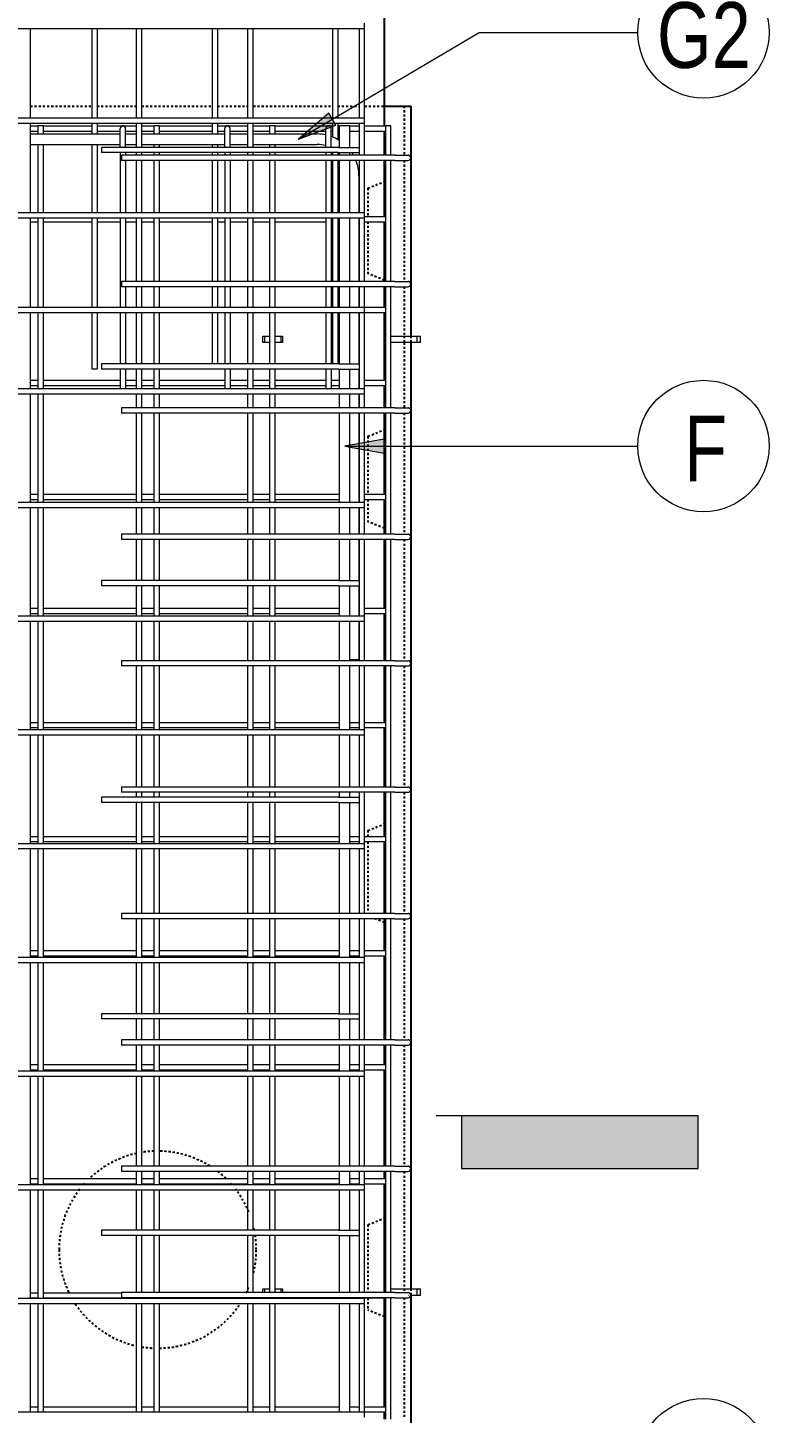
# Model space of a CAD drawing. Header units: millimetres. Extents: x -1228 to 17985, y -2296 to 18684.
# Drawn here: x 2006 to 3134, y 1411 to 3519 of the extents above; entities that cross this region are included whole.
import ezdxf

# ---------------------------------------------------------------- set-up
doc = ezdxf.new("R2010")
doc.units = ezdxf.units.MM
doc.linetypes.add('Dash', pattern=[6.36, 3.18, -3.18])
for name, color, linetype, lineweight in [('A-GENM', 13, 'Continuous', 18), ('A-WALL', 113, 'Continuous', 25), ('A-WALL-HDLN', 110, 'Dash', 25), ('G-ANNO-SYMB', 111, 'Continuous', 9), ('S-RBAR', 171, 'Continuous', 18), ('S-RBAR-IDEN', 171, 'Continuous', 9)]:
    doc.layers.add(name, color=color, linetype=linetype, lineweight=lineweight)
doc.styles.add('Nirmala UI Semilight', font='NirmalaS.ttf', dxfattribs={"width": 0.8, "height": 100})

# ---------------------------------------------------------------- blocks, each defined once
blk = doc.blocks.new('RR spread anchor face based - RR-SA-2_5-150-V1-Elevation Front Copy 1')
at = {"layer": 'A-GENM'}
for p, q in [((2363.8, 3050), (2366.3, 3050)), ((2363.8, 3040), (2363.8, 3050)), ((2366.3, 3040), (2363.8, 3040)), ((2366.3, 3050), (2374.7, 3050)), ((2366.3, 3050), (2366.3, 3040)), ((2374.7, 3040), (2366.3, 3040)), ((2382.7, 3050), (2391.3, 3050)), ((2391.3, 3040), (2382.7, 3040)), ((2391.3, 3050), (2393.8, 3050)), ((2391.3, 3050), (2391.3, 3040)), ((2393.8, 3040), (2391.3, 3040)), ((2393.8, 3050), (2393.8, 3040))]:
    blk.add_line(p, q, dxfattribs=at)
blk = doc.blocks.new('RR spread anchor face based - RR-SA-2_5-150-V3-Elevation Front Copy 1')
at = {"layer": 'A-GENM'}
for p, q in [((2363.8, 1600), (2366.3, 1600)), ((2363.8, 1594.2), (2363.8, 1600)), ((2366.3, 1600), (2374.7, 1600)), ((2366.3, 1600), (2366.3, 1594.2)), ((2382.7, 1600), (2391.3, 1600)), ((2391.3, 1600), (2393.8, 1600)), ((2391.3, 1600), (2391.3, 1594.2)), ((2393.8, 1600), (2393.8, 1594.2))]:
    blk.add_line(p, q, dxfattribs=at)
blk = doc.blocks.new('RR spread anchor face based - RR-SA-3_0-200-1726827-Elevation Front Copy 1')
at = {"layer": 'A-GENM'}
for p, q in [((2548.8, 3050), (2550.8, 3050)), ((2550.8, 3040), (2548.8, 3040)), ((2558.8, 3050), (2598.8, 3050)), ((2598.8, 3040), (2558.8, 3040)), ((2598.8, 3050), (2603.8, 3050)), ((2598.8, 3040), (2598.8, 3050)), ((2603.8, 3040), (2598.8, 3040)), ((2603.8, 3040), (2603.8, 3050))]:
    blk.add_line(p, q, dxfattribs=at)
blk = doc.blocks.new('RR spread anchor face based - RR-SA-3_0-200-V5-Elevation Front Copy 1')
at = {"layer": 'A-GENM'}
for p, q in [((2548.8, 1600), (2550.8, 1600)), ((2558.8, 1600), (2598.8, 1600)), ((2585.3, 1590), (2584.8, 1590)), ((2598.8, 1590), (2588.8, 1590)), ((2598.8, 1600), (2603.8, 1600)), ((2598.8, 1590), (2598.8, 1600)), ((2603.8, 1590), (2598.8, 1590)), ((2603.8, 1590), (2603.8, 1600))]:
    blk.add_line(p, q, dxfattribs=at)
blk = doc.blocks.new('M_Rebar Tag_rfa Dimension - ARROW-793927-Elevation Front Copy 1')
at = {"layer": 'S-RBAR-IDEN'}
blk.add_circle((342.6, -931.6), 100, dxfattribs=at)
blk = doc.blocks.new('Detail View - M_Section Tail - Filled Horizontal-14034-Elevation Front Copy 1')
at = {"layer": 'G-ANNO-SYMB'}
blk.add_hatch(color=256, dxfattribs=at).paths.add_polyline_path([(2042.6, -1465.7), (2122.6, -1465.7), (2122.6, -1825.7), (2042.6, -1825.7)])
for p, q in [((2042.6, -1465.7), (2042.6, -1825.7)), ((2122.6, -1465.7), (2042.6, -1465.7)), ((2122.6, -1825.7), (2122.6, -1465.7)), ((2042.6, -1825.7), (2122.6, -1825.7))]:
    blk.add_line(p, q, dxfattribs=at)

msp = doc.modelspace()

# ---------------------------------------------------------------- hatches: boundary and pattern name
at = {"layer": 'S-RBAR-IDEN'}
for points in [[(2418.2, 3349.4), (2475.2, 3370.8), (2464.4, 3389)], [(2488.5, 2882.6), (2548.5, 2872), (2548.5, 2893.2)]]:
    msp.add_hatch(color=256, dxfattribs=at).paths.add_polyline_path(points)

# ---------------------------------------------------------------- linework, layer by layer
at = {"layer": 'A-WALL'}
for p, q in [((2548.8, 3370), (2548.8, 3560)), ((2548.8, 3400), (2588.8, 3400)), ((2588.8, 3400), (2588.8, 3050)), ((2548.8, 3325.3), (2548.8, 3362)), ((2548.8, 3232), (2548.8, 3317.3)), ((2548.8, 3133), (2548.8, 3224)), ((2548.8, 3093.9), (2548.8, 3125)), ((2548.8, 2982.8), (2548.8, 3085.9)), ((2588.8, 3040), (2588.8, 1600)), ((2548.8, 2940.6), (2548.8, 2974.8)), ((2548.8, 2809.2), (2548.8, 2932.6)), ((2548.8, 2748.3), (2548.8, 2801.2)), ((2548.8, 2635.6), (2548.8, 2740.3)), ((2548.8, 2555.9), (2548.8, 2627.6)), ((2548.8, 2462), (2548.8, 2547.9)), ((2548.8, 2363.6), (2548.8, 2454)), ((2548.8, 2288.5), (2548.8, 2355.6)), ((2548.8, 2171.2), (2548.8, 2280.5)), ((2548.8, 2114.9), (2548.8, 2163.2)), ((2548.8, 1978.9), (2548.8, 2106.9)), ((2548.8, 1941.3), (2548.8, 1970.9)), ((2548.8, 1786.5), (2548.8, 1933.3)), ((2548.8, 1767.7), (2548.8, 1778.5)), ((2548.8, 1594.2), (2548.8, 1759.7)), ((2548.8, 1420.5), (2548.8, 1586.1)), ((2588.8, 1590), (2588.8, 574.9)), ((2548.8, 1401.8), (2548.8, 1412.5))]:
    msp.add_line(p, q, dxfattribs=at)
at = {"layer": 'A-WALL-HDLN'}
for p, q in [((2010.4, 3400), (2103.8, 3400)), ((2111.8, 3400), (2171.9, 3400)), ((2179.9, 3400), (2286.8, 3400)), ((2294.8, 3400), (2341.4, 3400)), ((2349.4, 3400), (2469.8, 3400)), ((2477.8, 3400), (2510.8, 3400)), ((2518.8, 3400), (2548.8, 3400)), ((2578.8, 3400), (2578.8, 3325.3)), ((2578.8, 3317.3), (2578.8, 3133)), ((2523.8, 3275), (2548.8, 3285)), ((2523.8, 3275), (2523.8, 3232)), ((2523.8, 3224), (2523.8, 3145)), ((2548.8, 3135), (2523.8, 3145)), ((2578.8, 3125), (2578.8, 3050)), ((2578.8, 3050), (2578.8, 3040)), ((2578.8, 3040), (2578.8, 2940.6)), ((2588.8, 3050), (2588.8, 3040)), ((2578.8, 2932.6), (2578.8, 2748.3)), ((2523.8, 2897.5), (2548.8, 2907.5)), ((2523.8, 2897.5), (2523.8, 2809.2)), ((2523.8, 2801.2), (2523.8, 2767.5)), ((2548.8, 2757.5), (2523.8, 2767.5)), ((2578.8, 2740.3), (2578.8, 2555.9)), ((2578.8, 2547.9), (2578.8, 2363.6)), ((2578.8, 2355.6), (2578.8, 2171.2)), ((2523.8, 2297.5), (2548.8, 2307.5)), ((2523.8, 2297.5), (2523.8, 2288.5)), ((2523.8, 2280.5), (2523.8, 2171.2)), ((2548.8, 2157.5), (2534.5, 2163.2)), ((2578.8, 2163.2), (2578.8, 1978.9)), ((2578.8, 1970.9), (2578.8, 1786.5)), ((2578.8, 1778.5), (2578.8, 1600)), ((2523.8, 1697.5), (2548.8, 1707.5)), ((2523.8, 1697.5), (2523.8, 1594.2)), ((2523.8, 1586.1), (2523.8, 1567.5)), ((2578.8, 1600), (2578.8, 1594.2)), ((2578.8, 1586.2), (2578.8, 1401.8)), ((2588.8, 1600), (2588.8, 1590)), ((2548.8, 1557.5), (2523.8, 1567.5))]:
    msp.add_line(p, q, dxfattribs=at)
for start, end in [(102.4049, 133.7676), (92.1017, 99.314), (58.1063, 89.0108), (46.2324, 53.0723), (142.2755, 180), (137.9171, 138.4128), (41.5872, 42.0829), (22.549, 37.7245), (11.3256, 13.6544), (0, 8.2347), (180, 206.0894), (346.3456, 0), (209.4064, 209.6241), (330.3759, 330.5936), (333.9588, 337.451), (213.425, 257.5951), (270.9892, 326.575), (260.686, 267.8983)]:
    msp.add_arc((2204, 1659.6), 150, start, end, dxfattribs=at)
at = {"layer": 'G-ANNO-SYMB'}
msp.add_line((2665.9, 1863.2), (2627.6, 1863.2), dxfattribs=at)
at = {"layer": 'S-RBAR'}
for p, q in [((2518.8, 3518.3), (2518.8, 3526.3)), ((1488.8, 3518.3), (2518.8, 3518.3)), ((2010.4, 3382.2), (2010.4, 3518.3)), ((2103.8, 3518.3), (2103.8, 3382.2)), ((2111.8, 3518.3), (2111.8, 3382.2)), ((2171.9, 3382.2), (2171.9, 3518.3)), ((2179.9, 3382.2), (2179.9, 3518.3)), ((2286.8, 3518.3), (2286.8, 3382.2)), ((2294.8, 3518.3), (2294.8, 3382.2)), ((2341.4, 3382.2), (2341.4, 3518.3)), ((2349.4, 3382.2), (2349.4, 3518.3)), ((2469.8, 3518.3), (2469.8, 3382.2)), ((2477.8, 3518.3), (2477.8, 3382.2)), ((2510.8, 3382.2), (2510.8, 3518.3)), ((2518.8, 3382.2), (2518.8, 3518.3)), ((1488.8, 3382.2), (2518.8, 3382.2)), ((1488.8, 3374.2), (2518.8, 3374.2)), ((2010.4, 3238.1), (2010.4, 3374.2)), ((2103.8, 3374.2), (2103.8, 3357.5)), ((2111.8, 3374.2), (2111.8, 3357.5)), ((2171.9, 3337.2), (2171.9, 3374.2)), ((2179.9, 3337.2), (2179.9, 3374.2)), ((2286.8, 3374.2), (2286.8, 3357.5)), ((2294.8, 3374.2), (2294.8, 3357.5)), ((2341.4, 3337.2), (2341.4, 3374.2)), ((2349.4, 3337.2), (2349.4, 3374.2)), ((2469.8, 3374.2), (2469.8, 3352.5)), ((2477.8, 3374.2), (2477.8, 3349.2)), ((2510.8, 3325.3), (2510.8, 3374.2)), ((2518.8, 3374.2), (2518.8, 3382.2)), ((2518.8, 3325.3), (2518.8, 3374.2)), ((2010.4, 3370), (2022.4, 3370)), ((2010.4, 3362), (2022.4, 3362)), ((2010.4, 3357.5), (2147.2, 3357.5)), ((2030.4, 3370), (2022.4, 3370)), ((2022.4, 3357.5), (2022.4, 3370)), ((2030.4, 3357.5), (2030.4, 3370)), ((2030.4, 3370), (2103.8, 3370)), ((2030.4, 3362), (2103.8, 3362)), ((2111.8, 3370), (2171.9, 3370)), ((2111.8, 3362), (2147.2, 3362)), ((2147.2, 3337.5), (2147.2, 3366)), ((2155.2, 3337.5), (2155.2, 3366)), ((2155.2, 3362), (2171.9, 3362)), ((2155.2, 3357.5), (2171.9, 3357.5)), ((2179.9, 3370), (2198.6, 3370)), ((2179.9, 3362), (2198.6, 3362)), ((2179.9, 3357.5), (2306.1, 3357.5)), ((2206.6, 3370), (2198.6, 3370)), ((2198.6, 3357.5), (2198.6, 3370)), ((2206.6, 3357.5), (2206.6, 3370)), ((2206.6, 3370), (2286.8, 3370)), ((2206.6, 3362), (2286.8, 3362)), ((2294.8, 3370), (2341.4, 3370)), ((2294.8, 3362), (2306.1, 3362)), ((2306.1, 3337.5), (2306.1, 3366)), ((2314.1, 3337.5), (2314.1, 3366)), ((2314.1, 3362), (2341.4, 3362)), ((2314.1, 3357.5), (2341.4, 3357.5)), ((2349.4, 3370), (2374.7, 3370)), ((2349.4, 3362), (2374.7, 3362)), ((2349.4, 3357.5), (2446.6, 3357.5)), ((2382.7, 3370), (2374.7, 3370)), ((2374.7, 3357.5), (2374.7, 3370)), ((2382.7, 3357.5), (2382.7, 3370)), ((2382.7, 3370), (2469.8, 3370)), ((2382.7, 3362), (2460, 3362)), ((2460, 3337.5), (2460, 3366)), ((2468, 3337.5), (2468, 3366)), ((2468, 3362), (2469.8, 3362)), ((2477.8, 3370), (2480.5, 3370)), ((2477.8, 3362), (2480.5, 3362)), ((2496.5, 3370), (2480.5, 3370)), ((2480.5, 3337.2), (2480.5, 3370)), ((2496.5, 3337.2), (2496.5, 3370)), ((2496.5, 3370), (2510.8, 3370)), ((2496.5, 3362), (2510.8, 3362)), ((2518.8, 3370), (2550.8, 3370)), ((2518.8, 3362), (2550.8, 3362)), ((2558.8, 3370), (2550.8, 3370)), ((2550.8, 3325.3), (2550.8, 3370)), ((2558.8, 3325.3), (2558.8, 3370)), ((2010.4, 3341.5), (2147.2, 3341.5)), ((2022.4, 3238.1), (2022.4, 3341.5)), ((2030.4, 3238.1), (2030.4, 3341.5)), ((2103.8, 3341.5), (2103.8, 3238.1)), ((2111.8, 3341.5), (2111.8, 3238.1)), ((2478.8, 3337.2), (2118.8, 3337.2)), ((2118.8, 3337.2), (2118.8, 3329.2)), ((2155.2, 3341.5), (2171.9, 3341.5)), ((2179.9, 3341.5), (2306.1, 3341.5)), ((2198.6, 3337.2), (2198.6, 3341.5)), ((2206.6, 3337.2), (2206.6, 3341.5)), ((2286.8, 3341.5), (2286.8, 3337.2)), ((2294.8, 3341.5), (2294.8, 3337.2)), ((2314.1, 3341.5), (2341.4, 3341.5)), ((2349.4, 3341.5), (2446.6, 3341.5)), ((2374.7, 3337.2), (2374.7, 3341.5)), ((2382.7, 3337.2), (2382.7, 3341.5)), ((2478.8, 3337.2), (2511.5, 3337.2)), ((2478.8, 3329.2), (2118.8, 3329.2)), ((2147.2, 3329.2), (2147.2, 3238.1)), ((2564.8, 3325.3), (2148.8, 3325.3)), ((2148.8, 3325.3), (2148.8, 3317.3)), ((2564.8, 3317.3), (2148.8, 3317.3)), ((2155.2, 3329.2), (2155.2, 3325.3)), ((2155.2, 3317.3), (2155.2, 3238.1)), ((2171.9, 3325.3), (2171.9, 3329.2)), ((2171.9, 3238.1), (2171.9, 3317.3)), ((2179.9, 3325.3), (2179.9, 3329.2)), ((2179.9, 3238.1), (2179.9, 3317.3)), ((2198.6, 3325.3), (2198.6, 3329.2)), ((2198.6, 3238.1), (2198.6, 3317.3)), ((2206.6, 3325.3), (2206.6, 3329.2)), ((2206.6, 3238.1), (2206.6, 3317.3)), ((2286.8, 3329.2), (2286.8, 3325.3)), ((2286.8, 3317.3), (2286.8, 3238.1)), ((2294.8, 3329.2), (2294.8, 3325.3)), ((2294.8, 3317.3), (2294.8, 3238.1)), ((2306.1, 3329.2), (2306.1, 3325.3)), ((2306.1, 3317.3), (2306.1, 3238.1)), ((2314.1, 3329.2), (2314.1, 3325.3)), ((2314.1, 3317.3), (2314.1, 3238.1)), ((2341.4, 3325.3), (2341.4, 3329.2)), ((2341.4, 3238.1), (2341.4, 3317.3)), ((2349.4, 3325.3), (2349.4, 3329.2)), ((2349.4, 3238.1), (2349.4, 3317.3)), ((2374.7, 3325.3), (2374.7, 3329.2)), ((2374.7, 3238.1), (2374.7, 3317.3)), ((2382.7, 3325.3), (2382.7, 3329.2)), ((2382.7, 3238.1), (2382.7, 3317.3)), ((2460, 3329.2), (2460, 3325.3)), ((2460, 3317.3), (2460, 3238.1)), ((2468, 3329.2), (2468, 3325.3)), ((2468, 3317.3), (2468, 3238.1)), ((2469.8, 3329.2), (2469.8, 3325.3)), ((2469.8, 3317.3), (2469.8, 3238.1)), ((2477.8, 3329.2), (2477.8, 3325.3)), ((2477.8, 3317.3), (2477.8, 3238.1)), ((2478.8, 3329.2), (2511.5, 3329.2)), ((2480.5, 3325.3), (2480.5, 3329.2)), ((2480.5, 3238.1), (2480.5, 3317.3)), ((2496.5, 3325.3), (2496.5, 3329.2)), ((2496.5, 3238.1), (2496.5, 3317.3)), ((2510.8, 3238.1), (2510.8, 3317.3)), ((2518.8, 3238.1), (2518.8, 3317.3)), ((2550.8, 3133), (2550.8, 3317.3)), ((2558.8, 3133), (2558.8, 3317.3)), ((2564.8, 3325.3), (2584.8, 3325.3)), ((2564.8, 3317.3), (2584.8, 3317.3)), ((2510.1, 3294), (2510.1, 3238.1)), ((1488.8, 3238.1), (2518.8, 3238.1)), ((1488.8, 3230.1), (2518.8, 3230.1)), ((2010.4, 3093.9), (2010.4, 3230.1)), ((2022.4, 3093.9), (2022.4, 3230.1)), ((2030.4, 3093.9), (2030.4, 3230.1)), ((2103.8, 3230.1), (2103.8, 3093.9)), ((2111.8, 3230.1), (2111.8, 3093.9)), ((2147.2, 3230.1), (2147.2, 3093.9)), ((2155.2, 3230.1), (2155.2, 3133)), ((2171.9, 3133), (2171.9, 3230.1)), ((2179.9, 3133), (2179.9, 3230.1)), ((2198.6, 3133), (2198.6, 3230.1)), ((2206.6, 3133), (2206.6, 3230.1)), ((2286.8, 3230.1), (2286.8, 3133)), ((2294.8, 3230.1), (2294.8, 3133)), ((2306.1, 3230.1), (2306.1, 3133)), ((2314.1, 3230.1), (2314.1, 3133)), ((2341.4, 3133), (2341.4, 3230.1)), ((2349.4, 3133), (2349.4, 3230.1)), ((2374.7, 3133), (2374.7, 3230.1)), ((2382.7, 3133), (2382.7, 3230.1)), ((2460, 3230.1), (2460, 3133)), ((2468, 3230.1), (2468, 3133)), ((2469.8, 3230.1), (2469.8, 3133)), ((2477.8, 3230.1), (2477.8, 3133)), ((2480.5, 3133), (2480.5, 3230.1)), ((2496.5, 3133), (2496.5, 3230.1)), ((2510.1, 3230.1), (2510.1, 3133)), ((2510.8, 3133), (2510.8, 3230.1)), ((2518.8, 3230.1), (2518.8, 3238.1)), ((2518.8, 3232), (2550.8, 3232)), ((2518.8, 3133), (2518.8, 3230.1)), ((2010.4, 3224), (2022.4, 3224)), ((2030.4, 3224), (2103.8, 3224)), ((2111.8, 3224), (2147.2, 3224)), ((2155.2, 3224), (2171.9, 3224)), ((2179.9, 3224), (2198.6, 3224)), ((2206.6, 3224), (2286.8, 3224)), ((2294.8, 3224), (2306.1, 3224)), ((2314.1, 3224), (2341.4, 3224)), ((2349.4, 3224), (2374.7, 3224)), ((2382.7, 3224), (2460, 3224)), ((2468, 3224), (2469.8, 3224)), ((2477.8, 3224), (2480.5, 3224)), ((2510.1, 3224), (2510.8, 3224)), ((2518.8, 3224), (2550.8, 3224)), ((2564.8, 3133), (2148.8, 3133)), ((2148.8, 3133), (2148.8, 3125)), ((2564.8, 3125), (2148.8, 3125)), ((2155.2, 3125), (2155.2, 3093.9)), ((2171.9, 3093.9), (2171.9, 3125)), ((2179.9, 3093.9), (2179.9, 3125)), ((2198.6, 3093.9), (2198.6, 3125)), ((2206.6, 3093.9), (2206.6, 3125)), ((2286.8, 3125), (2286.8, 3093.9)), ((2294.8, 3125), (2294.8, 3093.9)), ((2306.1, 3125), (2306.1, 3093.9)), ((2314.1, 3125), (2314.1, 3093.9)), ((2341.4, 3093.9), (2341.4, 3125)), ((2349.4, 3093.9), (2349.4, 3125)), ((2374.7, 3093.9), (2374.7, 3125)), ((2382.7, 3093.9), (2382.7, 3125)), ((2460, 3125), (2460, 3093.9)), ((2468, 3125), (2468, 3093.9)), ((2469.8, 3125), (2469.8, 3093.9)), ((2477.8, 3125), (2477.8, 3093.9)), ((2480.5, 3093.9), (2480.5, 3125)), ((2496.5, 3093.9), (2496.5, 3125)), ((2510.1, 3125), (2510.1, 3093.9)), ((2510.8, 3093.9), (2510.8, 3125)), ((2518.8, 3093.9), (2518.8, 3125)), ((2550.8, 2940.6), (2550.8, 3125)), ((2558.8, 2940.6), (2558.8, 3125)), ((2564.8, 3133), (2584.8, 3133)), ((2564.8, 3125), (2584.8, 3125)), ((1488.8, 3093.9), (2518.8, 3093.9)), ((1488.8, 3085.9), (2518.8, 3085.9)), ((2010.4, 2970.3), (2010.4, 3085.9)), ((2022.4, 2970.3), (2022.4, 3085.9)), ((2030.4, 2970.3), (2030.4, 3085.9)), ((2103.8, 3085.9), (2103.8, 3000)), ((2111.8, 3085.9), (2111.8, 3000)), ((2147.2, 3085.9), (2147.2, 3007.6)), ((2155.2, 3085.9), (2155.2, 3007.6)), ((2171.9, 3007.6), (2171.9, 3085.9)), ((2179.9, 3007.6), (2179.9, 3085.9)), ((2198.6, 3007.6), (2198.6, 3085.9)), ((2206.6, 3007.6), (2206.6, 3085.9)), ((2286.8, 3085.9), (2286.8, 3007.6)), ((2294.8, 3085.9), (2294.8, 3007.6)), ((2306.1, 3085.9), (2306.1, 3007.6)), ((2314.1, 3085.9), (2314.1, 3007.6)), ((2341.4, 3007.6), (2341.4, 3085.9)), ((2349.4, 3007.6), (2349.4, 3085.9)), ((2374.7, 3007.6), (2374.7, 3085.9)), ((2382.7, 3007.6), (2382.7, 3085.9)), ((2460, 3085.9), (2460, 3007.6)), ((2468, 3085.9), (2468, 3007.6)), ((2469.8, 3085.9), (2469.8, 3007.6)), ((2477.8, 3085.9), (2477.8, 3007.6)), ((2480.5, 3007.6), (2480.5, 3085.9)), ((2496.5, 3007.6), (2496.5, 3085.9)), ((2510.1, 3085.9), (2510.1, 3007.6)), ((2510.8, 2970.3), (2510.8, 3085.9)), ((2518.8, 3093.9), (2550.8, 3093.9)), ((2518.8, 3085.9), (2518.8, 3093.9)), ((2518.8, 2970.3), (2518.8, 3085.9)), ((2518.8, 3085.9), (2550.8, 3085.9)), ((2103.8, 3000), (2111.8, 3000)), ((2478.8, 3007.6), (2118.8, 3007.6)), ((2118.8, 3007.6), (2118.8, 2999.6)), ((2478.8, 2999.6), (2118.8, 2999.6)), ((2147.2, 2999.6), (2147.2, 2970.3)), ((2155.2, 2999.6), (2155.2, 2970.3)), ((2171.9, 2970.3), (2171.9, 2999.6)), ((2179.9, 2970.3), (2179.9, 2999.6)), ((2198.6, 2970.3), (2198.6, 2999.6)), ((2206.6, 2970.3), (2206.6, 2999.6)), ((2306.1, 2999.6), (2306.1, 2970.3)), ((2314.1, 2999.6), (2314.1, 2970.3)), ((2341.4, 2970.3), (2341.4, 2999.6)), ((2349.4, 2970.3), (2349.4, 2999.6)), ((2374.7, 2970.3), (2374.7, 2999.6)), ((2382.7, 2970.3), (2382.7, 2999.6)), ((2460, 2999.6), (2460, 2970.3)), ((2468, 2999.6), (2468, 2970.3)), ((2478.8, 3007.6), (2511.5, 3007.6)), ((2478.8, 2999.6), (2511.5, 2999.6)), ((2480.5, 2970.3), (2480.5, 2999.6)), ((2496.5, 2970.3), (2496.5, 2999.6)), ((2510.1, 2999.6), (2510.1, 2970.3)), ((2010.4, 2982.8), (2022.4, 2982.8)), ((2010.4, 2974.8), (2022.4, 2974.8)), ((2030.4, 2982.8), (2147.2, 2982.8)), ((2030.4, 2974.8), (2147.2, 2974.8)), ((2155.2, 2982.8), (2171.9, 2982.8)), ((2155.2, 2974.8), (2171.9, 2974.8)), ((2179.9, 2982.8), (2198.6, 2982.8)), ((2179.9, 2974.8), (2198.6, 2974.8)), ((2206.6, 2982.8), (2306.1, 2982.8)), ((2206.6, 2974.8), (2306.1, 2974.8)), ((2314.1, 2982.8), (2341.4, 2982.8)), ((2314.1, 2974.8), (2341.4, 2974.8)), ((2349.4, 2982.8), (2374.7, 2982.8)), ((2349.4, 2974.8), (2374.7, 2974.8)), ((2382.7, 2982.8), (2460, 2982.8)), ((2382.7, 2974.8), (2460, 2974.8)), ((2468, 2982.8), (2480.5, 2982.8)), ((2468, 2974.8), (2480.5, 2974.8)), ((2510.1, 2982.8), (2510.8, 2982.8)), ((2510.1, 2974.8), (2510.8, 2974.8)), ((2518.8, 2982.8), (2550.8, 2982.8)), ((2518.8, 2974.8), (2550.8, 2974.8)), ((1540.8, 2970.3), (2518.8, 2970.3)), ((1540.8, 2962.3), (2518.8, 2962.3)), ((2010.4, 2797.2), (2010.4, 2962.3)), ((2022.4, 2797.2), (2022.4, 2962.3)), ((2030.4, 2797.2), (2030.4, 2962.3)), ((2171.9, 2940.6), (2171.9, 2962.3)), ((2179.9, 2940.6), (2179.9, 2962.3)), ((2198.6, 2940.6), (2198.6, 2962.3)), ((2206.6, 2940.6), (2206.6, 2962.3)), ((2341.4, 2940.6), (2341.4, 2962.3)), ((2349.4, 2940.6), (2349.4, 2962.3)), ((2374.7, 2940.6), (2374.7, 2962.3)), ((2382.7, 2940.6), (2382.7, 2962.3)), ((2480.5, 2940.6), (2480.5, 2962.3)), ((2496.5, 2940.6), (2496.5, 2962.3)), ((2510.1, 2962.3), (2510.1, 2940.6)), ((2510.8, 2940.6), (2510.8, 2962.3)), ((2518.8, 2962.3), (2518.8, 2970.3)), ((2518.8, 2940.6), (2518.8, 2962.3)), ((2564.8, 2940.6), (2148.8, 2940.6)), ((2148.8, 2940.6), (2148.8, 2932.6)), ((2564.8, 2932.6), (2148.8, 2932.6)), ((2171.9, 2797.2), (2171.9, 2932.6)), ((2179.9, 2797.2), (2179.9, 2932.6)), ((2198.6, 2797.2), (2198.6, 2932.6)), ((2206.6, 2797.2), (2206.6, 2932.6)), ((2341.4, 2797.2), (2341.4, 2932.6)), ((2349.4, 2797.2), (2349.4, 2932.6)), ((2374.7, 2797.2), (2374.7, 2932.6)), ((2382.7, 2797.2), (2382.7, 2932.6)), ((2480.5, 2797.2), (2480.5, 2932.6)), ((2496.5, 2797.2), (2496.5, 2932.6)), ((2510.1, 2932.6), (2510.1, 2797.2)), ((2510.8, 2797.2), (2510.8, 2932.6)), ((2518.8, 2797.2), (2518.8, 2932.6)), ((2550.8, 2748.3), (2550.8, 2932.6)), ((2558.8, 2748.3), (2558.8, 2932.6)), ((2564.8, 2940.6), (2584.8, 2940.6)), ((2564.8, 2932.6), (2584.8, 2932.6)), ((2010.4, 2809.2), (2022.4, 2809.2)), ((2030.4, 2809.2), (2171.9, 2809.2)), ((2179.9, 2809.2), (2198.6, 2809.2)), ((2206.6, 2809.2), (2341.4, 2809.2)), ((2349.4, 2809.2), (2374.7, 2809.2)), ((2382.7, 2809.2), (2480.5, 2809.2)), ((2510.1, 2809.2), (2510.8, 2809.2)), ((2518.8, 2809.2), (2550.8, 2809.2)), ((1540.8, 2797.2), (2518.8, 2797.2)), ((1540.8, 2789.2), (2518.8, 2789.2)), ((2010.4, 2801.2), (2022.4, 2801.2)), ((2010.4, 2624.1), (2010.4, 2789.2)), ((2022.4, 2624.1), (2022.4, 2789.2)), ((2030.4, 2801.2), (2171.9, 2801.2)), ((2030.4, 2624.1), (2030.4, 2789.2)), ((2171.9, 2748.3), (2171.9, 2789.2)), ((2179.9, 2801.2), (2198.6, 2801.2)), ((2179.9, 2748.3), (2179.9, 2789.2)), ((2198.6, 2748.3), (2198.6, 2789.2)), ((2206.6, 2801.2), (2341.4, 2801.2)), ((2206.6, 2748.3), (2206.6, 2789.2)), ((2341.4, 2748.3), (2341.4, 2789.2)), ((2349.4, 2801.2), (2374.7, 2801.2)), ((2349.4, 2748.3), (2349.4, 2789.2)), ((2374.7, 2748.3), (2374.7, 2789.2)), ((2382.7, 2801.2), (2480.5, 2801.2)), ((2382.7, 2748.3), (2382.7, 2789.2)), ((2480.5, 2748.3), (2480.5, 2789.2)), ((2496.5, 2748.3), (2496.5, 2789.2)), ((2510.1, 2801.2), (2510.8, 2801.2)), ((2510.1, 2789.2), (2510.1, 2748.3)), ((2510.8, 2748.3), (2510.8, 2789.2)), ((2518.8, 2801.2), (2550.8, 2801.2)), ((2518.8, 2789.2), (2518.8, 2797.2)), ((2518.8, 2748.3), (2518.8, 2789.2)), ((2564.8, 2748.3), (2148.8, 2748.3)), ((2148.8, 2748.3), (2148.8, 2740.3)), ((2564.8, 2748.3), (2584.8, 2748.3)), ((2564.8, 2740.3), (2148.8, 2740.3)), ((2171.9, 2677.9), (2171.9, 2740.3)), ((2179.9, 2677.9), (2179.9, 2740.3)), ((2198.6, 2677.9), (2198.6, 2740.3)), ((2206.6, 2677.9), (2206.6, 2740.3)), ((2341.4, 2677.9), (2341.4, 2740.3)), ((2349.4, 2677.9), (2349.4, 2740.3)), ((2374.7, 2677.9), (2374.7, 2740.3)), ((2382.7, 2677.9), (2382.7, 2740.3)), ((2480.5, 2677.9), (2480.5, 2740.3)), ((2496.5, 2677.9), (2496.5, 2740.3)), ((2510.1, 2740.3), (2510.1, 2677.9)), ((2510.8, 2624.1), (2510.8, 2740.3)), ((2518.8, 2624.1), (2518.8, 2740.3)), ((2550.8, 2555.9), (2550.8, 2740.3)), ((2558.8, 2555.9), (2558.8, 2740.3)), ((2564.8, 2740.3), (2584.8, 2740.3)), ((2478.8, 2677.9), (2118.8, 2677.9)), ((2118.8, 2677.9), (2118.8, 2669.9)), ((2478.8, 2669.9), (2118.8, 2669.9)), ((2171.9, 2624.1), (2171.9, 2669.9)), ((2179.9, 2624.1), (2179.9, 2669.9)), ((2198.6, 2624.1), (2198.6, 2669.9)), ((2206.6, 2624.1), (2206.6, 2669.9)), ((2341.4, 2624.1), (2341.4, 2669.9)), ((2349.4, 2624.1), (2349.4, 2669.9)), ((2374.7, 2624.1), (2374.7, 2669.9)), ((2382.7, 2624.1), (2382.7, 2669.9)), ((2478.8, 2677.9), (2511.5, 2677.9)), ((2478.8, 2669.9), (2511.5, 2669.9)), ((2480.5, 2624.1), (2480.5, 2669.9)), ((2496.5, 2624.1), (2496.5, 2669.9)), ((2510.1, 2669.9), (2510.1, 2624.1)), ((1540.8, 2616.1), (2518.8, 2616.1)), ((1548.1, 2624.1), (2518.8, 2624.1)), ((2010.4, 2635.6), (2022.4, 2635.6)), ((2010.4, 2627.6), (2022.4, 2627.6)), ((2010.4, 2451), (2010.4, 2616.1)), ((2022.4, 2451), (2022.4, 2616.1)), ((2030.4, 2635.6), (2171.9, 2635.6)), ((2030.4, 2627.6), (2171.9, 2627.6)), ((2030.4, 2451), (2030.4, 2616.1)), ((2171.9, 2555.9), (2171.9, 2616.1)), ((2179.9, 2635.6), (2198.6, 2635.6)), ((2179.9, 2627.6), (2198.6, 2627.6)), ((2179.9, 2555.9), (2179.9, 2616.1)), ((2198.6, 2555.9), (2198.6, 2616.1)), ((2206.6, 2635.6), (2341.4, 2635.6)), ((2206.6, 2627.6), (2341.4, 2627.6)), ((2206.6, 2555.9), (2206.6, 2616.1)), ((2341.4, 2555.9), (2341.4, 2616.1)), ((2349.4, 2635.6), (2374.7, 2635.6)), ((2349.4, 2627.6), (2374.7, 2627.6)), ((2349.4, 2555.9), (2349.4, 2616.1)), ((2374.7, 2555.9), (2374.7, 2616.1)), ((2382.7, 2635.6), (2480.5, 2635.6)), ((2382.7, 2627.6), (2480.5, 2627.6)), ((2382.7, 2555.9), (2382.7, 2616.1)), ((2480.5, 2555.9), (2480.5, 2616.1)), ((2496.5, 2555.9), (2496.5, 2616.1)), ((2510.1, 2635.6), (2510.8, 2635.6)), ((2510.1, 2627.6), (2510.8, 2627.6)), ((2510.1, 2616.1), (2510.1, 2557.5)), ((2510.8, 2555.9), (2510.8, 2616.1)), ((2518.8, 2635.6), (2550.8, 2635.6)), ((2518.8, 2627.6), (2550.8, 2627.6)), ((2518.8, 2616.1), (2518.8, 2624.1)), ((2518.8, 2555.9), (2518.8, 2616.1)), ((2564.8, 2555.9), (2148.8, 2555.9)), ((2148.8, 2555.9), (2148.8, 2547.9)), ((2496.5, 2557.5), (2510.1, 2557.5)), ((2564.8, 2555.9), (2584.8, 2555.9)), ((2564.8, 2547.9), (2148.8, 2547.9)), ((2171.9, 2451), (2171.9, 2547.9)), ((2179.9, 2451), (2179.9, 2547.9)), ((2198.6, 2451), (2198.6, 2547.9)), ((2206.6, 2451), (2206.6, 2547.9)), ((2341.4, 2451), (2341.4, 2547.9)), ((2349.4, 2451), (2349.4, 2547.9)), ((2374.7, 2451), (2374.7, 2547.9)), ((2382.7, 2451), (2382.7, 2547.9)), ((2480.5, 2451), (2480.5, 2547.9)), ((2496.5, 2451), (2496.5, 2547.9)), ((2510.8, 2451), (2510.8, 2547.9)), ((2518.8, 2451), (2518.8, 2547.9)), ((2550.8, 2363.6), (2550.8, 2547.9)), ((2558.8, 2363.6), (2558.8, 2547.9)), ((2564.8, 2547.9), (2584.8, 2547.9)), ((1548.2, 2451), (2518.8, 2451)), ((2010.4, 2462), (2022.4, 2462)), ((2010.4, 2454), (2022.4, 2454)), ((2030.4, 2462), (2171.9, 2462)), ((2030.4, 2454), (2171.9, 2454)), ((2179.9, 2462), (2198.6, 2462)), ((2179.9, 2454), (2198.6, 2454)), ((2206.6, 2462), (2341.4, 2462)), ((2206.6, 2454), (2341.4, 2454)), ((2349.4, 2462), (2374.7, 2462)), ((2349.4, 2454), (2374.7, 2454)), ((2382.7, 2462), (2480.5, 2462)), ((2382.7, 2454), (2480.5, 2454)), ((2496.5, 2462), (2510.8, 2462)), ((2496.5, 2454), (2510.8, 2454)), ((2518.8, 2462), (2550.8, 2462)), ((2518.8, 2454), (2550.8, 2454)), ((2518.8, 2443), (2518.8, 2451)), ((1540.8, 2443), (2518.8, 2443)), ((2010.4, 2277.9), (2010.4, 2443)), ((2022.4, 2277.9), (2022.4, 2443)), ((2030.4, 2277.9), (2030.4, 2443)), ((2171.9, 2363.6), (2171.9, 2443)), ((2179.9, 2363.6), (2179.9, 2443)), ((2198.6, 2363.6), (2198.6, 2443)), ((2206.6, 2363.6), (2206.6, 2443)), ((2341.4, 2363.6), (2341.4, 2443)), ((2349.4, 2363.6), (2349.4, 2443)), ((2374.7, 2363.6), (2374.7, 2443)), ((2382.7, 2363.6), (2382.7, 2443)), ((2480.5, 2363.6), (2480.5, 2443)), ((2496.5, 2363.6), (2496.5, 2443)), ((2510.8, 2363.6), (2510.8, 2443)), ((2518.8, 2363.6), (2518.8, 2443)), ((2564.8, 2363.6), (2148.8, 2363.6)), ((2148.8, 2363.6), (2148.8, 2355.6)), ((2564.8, 2363.6), (2584.8, 2363.6)), ((2478.8, 2348.3), (2118.8, 2348.3)), ((2118.8, 2348.3), (2118.8, 2340.3)), ((2564.8, 2355.6), (2148.8, 2355.6)), ((2171.9, 2348.3), (2171.9, 2355.6)), ((2179.9, 2348.3), (2179.9, 2355.6)), ((2198.6, 2348.3), (2198.6, 2355.6)), ((2206.6, 2348.3), (2206.6, 2355.6)), ((2341.4, 2348.3), (2341.4, 2355.6)), ((2349.4, 2348.3), (2349.4, 2355.6)), ((2374.7, 2348.3), (2374.7, 2355.6)), ((2382.7, 2348.3), (2382.7, 2355.6)), ((2478.8, 2348.3), (2511.5, 2348.3)), ((2480.5, 2348.3), (2480.5, 2355.6)), ((2496.5, 2348.3), (2496.5, 2355.6)), ((2510.8, 2277.9), (2510.8, 2355.6)), ((2518.8, 2277.9), (2518.8, 2355.6)), ((2550.8, 2171.2), (2550.8, 2355.6)), ((2558.8, 2171.2), (2558.8, 2355.6)), ((2564.8, 2355.6), (2584.8, 2355.6)), ((2478.8, 2340.3), (2118.8, 2340.3)), ((2171.9, 2277.9), (2171.9, 2340.3)), ((2179.9, 2277.9), (2179.9, 2340.3)), ((2198.6, 2277.9), (2198.6, 2340.3)), ((2206.6, 2277.9), (2206.6, 2340.3)), ((2341.4, 2277.9), (2341.4, 2340.3)), ((2349.4, 2277.9), (2349.4, 2340.3)), ((2374.7, 2277.9), (2374.7, 2340.3)), ((2382.7, 2277.9), (2382.7, 2340.3)), ((2478.8, 2340.3), (2511.5, 2340.3)), ((2480.5, 2277.9), (2480.5, 2340.3)), ((2496.5, 2277.9), (2496.5, 2340.3)), ((1540.8, 2277.9), (2518.8, 2277.9)), ((2010.4, 2288.5), (2022.4, 2288.5)), ((2010.4, 2280.5), (2022.4, 2280.5)), ((2030.4, 2288.5), (2171.9, 2288.5)), ((2030.4, 2280.5), (2171.9, 2280.5)), ((2179.9, 2288.5), (2198.6, 2288.5)), ((2179.9, 2280.5), (2198.6, 2280.5)), ((2206.6, 2288.5), (2341.4, 2288.5)), ((2206.6, 2280.5), (2341.4, 2280.5)), ((2349.4, 2288.5), (2374.7, 2288.5)), ((2349.4, 2280.5), (2374.7, 2280.5)), ((2382.7, 2288.5), (2480.5, 2288.5)), ((2382.7, 2280.5), (2480.5, 2280.5)), ((2496.5, 2288.5), (2510.8, 2288.5)), ((2496.5, 2280.5), (2510.8, 2280.5)), ((2518.8, 2288.5), (2550.8, 2288.5)), ((2518.8, 2280.5), (2550.8, 2280.5)), ((2518.8, 2269.9), (2518.8, 2277.9)), ((1547.2, 2269.9), (2518.8, 2269.9)), ((2010.4, 2104.8), (2010.4, 2269.9)), ((2022.4, 2104.8), (2022.4, 2269.9)), ((2030.4, 2104.8), (2030.4, 2269.9)), ((2171.9, 2171.2), (2171.9, 2269.9)), ((2179.9, 2171.2), (2179.9, 2269.9)), ((2198.6, 2171.2), (2198.6, 2269.9)), ((2206.6, 2171.2), (2206.6, 2269.9)), ((2341.4, 2171.2), (2341.4, 2269.9)), ((2349.4, 2171.2), (2349.4, 2269.9)), ((2374.7, 2171.2), (2374.7, 2269.9)), ((2382.7, 2171.2), (2382.7, 2269.9)), ((2480.5, 2171.2), (2480.5, 2269.9)), ((2496.5, 2171.2), (2496.5, 2269.9)), ((2510.8, 2171.2), (2510.8, 2269.9)), ((2518.8, 2171.2), (2518.8, 2269.9)), ((2564.8, 2171.2), (2148.8, 2171.2)), ((2148.8, 2171.2), (2148.8, 2163.2)), ((2564.8, 2163.2), (2148.8, 2163.2)), ((2171.9, 2104.8), (2171.9, 2163.2)), ((2179.9, 2104.8), (2179.9, 2163.2)), ((2198.6, 2104.8), (2198.6, 2163.2)), ((2206.6, 2104.8), (2206.6, 2163.2)), ((2341.4, 2104.8), (2341.4, 2163.2)), ((2349.4, 2104.8), (2349.4, 2163.2)), ((2374.7, 2104.8), (2374.7, 2163.2)), ((2382.7, 2104.8), (2382.7, 2163.2)), ((2480.5, 2104.8), (2480.5, 2163.2)), ((2496.5, 2104.8), (2496.5, 2163.2)), ((2510.8, 2104.8), (2510.8, 2163.2)), ((2518.8, 2104.8), (2518.8, 2163.2)), ((2550.8, 1978.9), (2550.8, 2163.2)), ((2558.8, 1978.9), (2558.8, 2163.2)), ((2564.8, 2171.2), (2584.8, 2171.2)), ((2564.8, 2163.2), (2584.8, 2163.2)), ((2010.4, 2114.9), (2022.4, 2114.9)), ((2030.4, 2114.9), (2171.9, 2114.9)), ((2179.9, 2114.9), (2198.6, 2114.9)), ((2206.6, 2114.9), (2341.4, 2114.9)), ((2349.4, 2114.9), (2374.7, 2114.9)), ((2382.7, 2114.9), (2480.5, 2114.9)), ((2496.5, 2114.9), (2510.8, 2114.9)), ((2518.8, 2114.9), (2550.8, 2114.9)), ((1540.8, 2104.8), (2518.8, 2104.8)), ((1540.8, 2096.8), (2518.8, 2096.8)), ((2010.4, 2106.9), (2022.4, 2106.9)), ((2010.4, 1931.7), (2010.4, 2096.8)), ((2022.4, 1931.7), (2022.4, 2096.8)), ((2030.4, 2106.9), (2171.9, 2106.9)), ((2030.4, 1931.7), (2030.4, 2096.8)), ((2171.9, 2018.6), (2171.9, 2096.8)), ((2179.9, 2106.9), (2198.6, 2106.9)), ((2179.9, 2018.6), (2179.9, 2096.8)), ((2198.6, 2018.6), (2198.6, 2096.8)), ((2206.6, 2106.9), (2341.4, 2106.9)), ((2206.6, 2018.6), (2206.6, 2096.8)), ((2341.4, 2018.6), (2341.4, 2096.8)), ((2349.4, 2106.9), (2374.7, 2106.9)), ((2349.4, 2018.6), (2349.4, 2096.8)), ((2374.7, 2018.6), (2374.7, 2096.8)), ((2382.7, 2106.9), (2480.5, 2106.9)), ((2382.7, 2018.6), (2382.7, 2096.8)), ((2480.5, 2018.6), (2480.5, 2096.8)), ((2496.5, 2106.9), (2510.8, 2106.9)), ((2496.5, 2018.6), (2496.5, 2096.8)), ((2510.8, 1978.9), (2510.8, 2096.8)), ((2518.8, 2106.9), (2550.8, 2106.9)), ((2518.8, 2096.8), (2518.8, 2104.8)), ((2518.8, 1978.9), (2518.8, 2096.8)), ((2478.8, 2018.6), (2118.8, 2018.6)), ((2118.8, 2018.6), (2118.8, 2010.6)), ((2478.8, 2010.6), (2118.8, 2010.6)), ((2171.9, 1978.9), (2171.9, 2010.6)), ((2179.9, 1978.9), (2179.9, 2010.6)), ((2198.6, 1978.9), (2198.6, 2010.6)), ((2206.6, 1978.9), (2206.6, 2010.6)), ((2341.4, 1978.9), (2341.4, 2010.6)), ((2349.4, 1978.9), (2349.4, 2010.6)), ((2374.7, 1978.9), (2374.7, 2010.6)), ((2382.7, 1978.9), (2382.7, 2010.6)), ((2478.8, 2018.6), (2511.5, 2018.6)), ((2478.8, 2010.6), (2511.5, 2010.6)), ((2480.5, 1978.9), (2480.5, 2010.6)), ((2496.5, 1978.9), (2496.5, 2010.6)), ((2564.8, 1978.9), (2148.8, 1978.9)), ((2148.8, 1978.9), (2148.8, 1970.9)), ((2564.8, 1970.9), (2148.8, 1970.9)), ((2171.9, 1931.7), (2171.9, 1970.9)), ((2179.9, 1931.7), (2179.9, 1970.9)), ((2198.6, 1931.7), (2198.6, 1970.9)), ((2206.6, 1931.7), (2206.6, 1970.9)), ((2341.4, 1931.7), (2341.4, 1970.9)), ((2349.4, 1931.7), (2349.4, 1970.9)), ((2374.7, 1931.7), (2374.7, 1970.9)), ((2382.7, 1931.7), (2382.7, 1970.9)), ((2480.5, 1931.7), (2480.5, 1970.9)), ((2496.5, 1931.7), (2496.5, 1970.9)), ((2510.8, 1931.7), (2510.8, 1970.9)), ((2518.8, 1931.7), (2518.8, 1970.9)), ((2550.8, 1786.5), (2550.8, 1970.9)), ((2558.8, 1786.5), (2558.8, 1970.9)), ((2564.8, 1978.9), (2584.8, 1978.9)), ((2564.8, 1970.9), (2584.8, 1970.9)), ((2010.4, 1941.3), (2022.4, 1941.3)), ((2030.4, 1941.3), (2171.9, 1941.3)), ((2179.9, 1941.3), (2198.6, 1941.3)), ((2206.6, 1941.3), (2341.4, 1941.3)), ((2349.4, 1941.3), (2374.7, 1941.3)), ((2382.7, 1941.3), (2480.5, 1941.3)), ((2496.5, 1941.3), (2510.8, 1941.3)), ((2518.8, 1941.3), (2550.8, 1941.3)), ((1540.8, 1931.7), (2518.8, 1931.7)), ((1540.8, 1923.7), (2518.8, 1923.7)), ((2010.4, 1933.3), (2022.4, 1933.3)), ((2010.4, 1758.6), (2010.4, 1923.7)), ((2022.4, 1758.6), (2022.4, 1923.7)), ((2030.4, 1933.3), (2171.9, 1933.3)), ((2030.4, 1758.6), (2030.4, 1923.7)), ((2171.9, 1786.5), (2171.9, 1923.7)), ((2179.9, 1933.3), (2198.6, 1933.3)), ((2179.9, 1786.5), (2179.9, 1923.7)), ((2198.6, 1786.5), (2198.6, 1923.7)), ((2206.6, 1933.3), (2341.4, 1933.3)), ((2206.6, 1786.5), (2206.6, 1923.7)), ((2341.4, 1786.5), (2341.4, 1923.7)), ((2349.4, 1933.3), (2374.7, 1933.3)), ((2349.4, 1786.5), (2349.4, 1923.7)), ((2374.7, 1786.5), (2374.7, 1923.7)), ((2382.7, 1933.3), (2480.5, 1933.3)), ((2382.7, 1786.5), (2382.7, 1923.7)), ((2480.5, 1786.5), (2480.5, 1923.7)), ((2496.5, 1933.3), (2510.8, 1933.3)), ((2496.5, 1786.5), (2496.5, 1923.7)), ((2510.8, 1786.5), (2510.8, 1923.7)), ((2518.8, 1933.3), (2550.8, 1933.3)), ((2518.8, 1923.7), (2518.8, 1931.7)), ((2518.8, 1786.5), (2518.8, 1923.7)), ((2564.8, 1786.5), (2148.8, 1786.5)), ((2148.8, 1786.5), (2148.8, 1778.5)), ((2564.8, 1778.5), (2148.8, 1778.5)), ((2171.9, 1758.6), (2171.9, 1778.5)), ((2179.9, 1758.6), (2179.9, 1778.5)), ((2198.6, 1758.6), (2198.6, 1778.5)), ((2206.6, 1758.6), (2206.6, 1778.5)), ((2341.4, 1758.6), (2341.4, 1778.5)), ((2349.4, 1758.6), (2349.4, 1778.5)), ((2374.7, 1758.6), (2374.7, 1778.5)), ((2382.7, 1758.6), (2382.7, 1778.5)), ((2480.5, 1758.6), (2480.5, 1778.5)), ((2496.5, 1758.6), (2496.5, 1778.5)), ((2510.8, 1758.6), (2510.8, 1778.5)), ((2518.8, 1758.6), (2518.8, 1778.5)), ((2550.8, 1594.2), (2550.8, 1778.5)), ((2558.8, 1594.2), (2558.8, 1778.5)), ((2564.8, 1786.5), (2584.8, 1786.5)), ((2564.8, 1778.5), (2584.8, 1778.5)), ((1540.8, 1758.6), (2518.8, 1758.6)), ((1540.8, 1750.6), (2518.8, 1750.6)), ((2010.4, 1767.7), (2022.4, 1767.7)), ((2010.4, 1759.7), (2022.4, 1759.7)), ((2010.4, 1585.6), (2010.4, 1750.6)), ((2022.4, 1585.6), (2022.4, 1750.6)), ((2030.4, 1767.7), (2171.9, 1767.7)), ((2030.4, 1759.7), (2171.9, 1759.7)), ((2030.4, 1585.6), (2030.4, 1750.6)), ((2171.9, 1689), (2171.9, 1750.6)), ((2179.9, 1767.7), (2198.6, 1767.7)), ((2179.9, 1759.7), (2198.6, 1759.7)), ((2179.9, 1689), (2179.9, 1750.6)), ((2198.6, 1689), (2198.6, 1750.6)), ((2206.6, 1767.7), (2341.4, 1767.7)), ((2206.6, 1759.7), (2341.4, 1759.7)), ((2206.6, 1689), (2206.6, 1750.6)), ((2341.4, 1689), (2341.4, 1750.6)), ((2349.4, 1767.7), (2374.7, 1767.7)), ((2349.4, 1759.7), (2374.7, 1759.7)), ((2349.4, 1689), (2349.4, 1750.6)), ((2374.7, 1689), (2374.7, 1750.6)), ((2382.7, 1767.7), (2480.5, 1767.7)), ((2382.7, 1759.7), (2480.5, 1759.7)), ((2382.7, 1689), (2382.7, 1750.6)), ((2480.5, 1689), (2480.5, 1750.6)), ((2496.5, 1767.7), (2510.8, 1767.7)), ((2496.5, 1759.7), (2510.8, 1759.7)), ((2496.5, 1689), (2496.5, 1750.6)), ((2510.8, 1594.2), (2510.8, 1750.6)), ((2518.8, 1767.7), (2550.8, 1767.7)), ((2518.8, 1759.7), (2550.8, 1759.7)), ((2518.8, 1750.6), (2518.8, 1758.6)), ((2518.8, 1594.2), (2518.8, 1750.6)), ((2478.8, 1689), (2118.8, 1689)), ((2118.8, 1689), (2118.8, 1681)), ((2478.8, 1689), (2511.5, 1689)), ((2478.8, 1681), (2118.8, 1681)), ((2171.9, 1594.2), (2171.9, 1681)), ((2179.9, 1594.2), (2179.9, 1681)), ((2198.6, 1594.2), (2198.6, 1681)), ((2206.6, 1594.2), (2206.6, 1681)), ((2341.4, 1594.2), (2341.4, 1681)), ((2349.4, 1594.2), (2349.4, 1681)), ((2374.7, 1594.2), (2374.7, 1681)), ((2382.7, 1594.2), (2382.7, 1681)), ((2478.8, 1681), (2511.5, 1681)), ((2480.5, 1594.2), (2480.5, 1681)), ((2496.5, 1594.2), (2496.5, 1681)), ((1540.8, 1585.6), (2518.8, 1585.6)), ((2010.4, 1594.1), (2022.4, 1594.1)), ((2010.4, 1586.1), (2022.4, 1586.1)), ((2030.4, 1594.1), (2148.8, 1594.1)), ((2030.4, 1586.1), (2171.9, 1586.1)), ((2564.8, 1594.2), (2148.8, 1594.2)), ((2148.8, 1594.2), (2148.8, 1586.2)), ((2564.8, 1586.2), (2148.8, 1586.2)), ((2171.9, 1585.6), (2171.9, 1586.2)), ((2179.9, 1585.6), (2179.9, 1586.2)), ((2179.9, 1586.1), (2198.6, 1586.1)), ((2198.6, 1585.6), (2198.6, 1586.2)), ((2206.6, 1585.6), (2206.6, 1586.2)), ((2206.6, 1586.1), (2341.4, 1586.1)), ((2341.4, 1585.6), (2341.4, 1586.2)), ((2349.4, 1585.6), (2349.4, 1586.2)), ((2349.4, 1586.1), (2374.7, 1586.1)), ((2374.7, 1585.6), (2374.7, 1586.2)), ((2382.7, 1585.6), (2382.7, 1586.2)), ((2382.7, 1586.1), (2480.5, 1586.1)), ((2480.5, 1585.6), (2480.5, 1586.2)), ((2496.5, 1585.6), (2496.5, 1586.2)), ((2496.5, 1586.1), (2510.8, 1586.1)), ((2510.8, 1585.6), (2510.8, 1586.2)), ((2518.8, 1585.6), (2518.8, 1586.2)), ((2518.8, 1586.1), (2550.8, 1586.1)), ((2518.8, 1577.6), (2518.8, 1585.6)), ((2550.8, 1401.8), (2550.8, 1586.2)), ((2558.8, 1401.8), (2558.8, 1586.2)), ((2564.8, 1594.2), (2584.8, 1594.2)), ((2564.8, 1586.2), (2584.8, 1586.2)), ((1540.8, 1577.6), (2518.8, 1577.6)), ((2010.4, 1412.5), (2010.4, 1577.6)), ((2022.4, 1412.5), (2022.4, 1577.6)), ((2030.4, 1412.5), (2030.4, 1577.6)), ((2171.9, 1412.5), (2171.9, 1577.6)), ((2179.9, 1412.5), (2179.9, 1577.6)), ((2198.6, 1412.5), (2198.6, 1577.6)), ((2206.6, 1412.5), (2206.6, 1577.6)), ((2341.4, 1412.5), (2341.4, 1577.6)), ((2349.4, 1412.5), (2349.4, 1577.6)), ((2374.7, 1412.5), (2374.7, 1577.6)), ((2382.7, 1412.5), (2382.7, 1577.6)), ((2480.5, 1412.5), (2480.5, 1577.6)), ((2496.5, 1412.5), (2496.5, 1577.6)), ((2510.8, 1412.5), (2510.8, 1577.6)), ((2518.8, 1412.5), (2518.8, 1577.6)), ((2010.4, 1420.5), (2022.4, 1420.5)), ((2030.4, 1420.5), (2171.9, 1420.5)), ((2179.9, 1420.5), (2198.6, 1420.5)), ((2206.6, 1420.5), (2341.4, 1420.5)), ((2349.4, 1420.5), (2374.7, 1420.5)), ((2382.7, 1420.5), (2480.5, 1420.5)), ((2496.5, 1420.5), (2510.8, 1420.5)), ((2518.8, 1420.5), (2550.8, 1420.5)), ((1540.8, 1412.5), (2518.8, 1412.5)), ((2518.8, 1404.5), (2518.8, 1412.5)), ((2518.8, 1412.5), (2550.8, 1412.5))]:
    msp.add_line(p, q, dxfattribs=at)
for centre, radius, start, end in [((2151.2, 3366), 4, 0, 180), ((2151.2, 3366), 4, 165, 180), ((2151.2, 3366), 4, 105, 150), ((2151.2, 3366), 4, 30, 75), ((2310.1, 3366), 4, 0, 180), ((2310.1, 3366), 4, 165, 180), ((2310.1, 3366), 4, 105, 150), ((2310.1, 3366), 4, 30, 75), ((2446.6, 3294), 63.5, 77.7201, 90), ((2464, 3366), 4, 0, 180), ((2464, 3366), 4, 165, 180), ((2464, 3366), 4, 105, 150), ((2464, 3366), 4, 30, 75), ((2446.6, 3294), 63.5, 57.4522, 70.0836), ((2446.6, 3294), 47.5, 73.4801, 90), ((2446.6, 3294), 47.5, 44.2126, 48.2232), ((2446.6, 3294), 63.5, 30, 33.946), ((2446.6, 3294), 63.5, 0, 21.7359), ((2584.8, 3321.3), 4, 75, 90), ((2584.8, 3321.3), 4, 270, 90), ((2584.8, 3321.3), 4, 15, 60), ((2584.8, 3321.3), 4, 300, 345), ((2584.8, 3129), 4, 75, 90), ((2584.8, 3129), 4, 270, 90), ((2584.8, 3129), 4, 15, 60), ((2584.8, 3129), 4, 300, 345), ((2584.8, 2936.6), 4, 75, 90), ((2584.8, 2936.6), 4, 270, 90), ((2584.8, 2936.6), 4, 15, 60), ((2584.8, 2936.6), 4, 300, 345), ((2584.8, 2744.3), 4, 75, 90), ((2584.8, 2744.3), 4, 270, 90), ((2584.8, 2744.3), 4, 15, 60), ((2584.8, 2744.3), 4, 300, 345), ((2584.8, 2551.9), 4, 75, 90), ((2584.8, 2551.9), 4, 270, 90), ((2584.8, 2551.9), 4, 15, 60), ((2584.8, 2551.9), 4, 300, 345), ((2584.8, 2359.6), 4, 75, 90), ((2584.8, 2359.6), 4, 270, 90), ((2584.8, 2359.6), 4, 15, 60), ((2584.8, 2359.6), 4, 300, 345), ((2584.8, 2167.2), 4, 75, 90), ((2584.8, 2167.2), 4, 270, 90), ((2584.8, 2167.2), 4, 15, 60), ((2584.8, 2167.2), 4, 300, 345), ((2584.8, 1974.9), 4, 75, 90), ((2584.8, 1974.9), 4, 270, 90), ((2584.8, 1974.9), 4, 15, 60), ((2584.8, 1974.9), 4, 300, 345), ((2584.8, 1782.5), 4, 75, 90), ((2584.8, 1782.5), 4, 270, 90), ((2584.8, 1782.5), 4, 15, 60), ((2584.8, 1782.5), 4, 300, 345), ((2584.8, 1590.2), 4, 75, 90), ((2584.8, 1590.2), 4, 270, 90), ((2584.8, 1590.2), 4, 15, 60), ((2584.8, 1590.2), 4, 300, 345)]:
    msp.add_arc(centre, radius, start, end, dxfattribs=at)
at = {"layer": 'S-RBAR-IDEN'}
for p, q in [((2418.2, 3349.4), (2693, 3512)), ((2693, 3512), (2934.1, 3512)), ((2464.4, 3389), (2418.2, 3349.4)), ((2475.2, 3370.8), (2464.4, 3389)), ((2418.2, 3349.4), (2475.2, 3370.8)), ((2548.5, 2893.2), (2488.5, 2882.6)), ((2548.5, 2872), (2548.5, 2893.2)), ((2488.5, 2882.6), (2548.5, 2872)), ((2488.5, 2882.6), (2934.1, 2882.6))]:
    msp.add_line(p, q, dxfattribs=at)

# ---------------------------------------------------------------- block references
at = {"layer": 'A-GENM'}
for name in ['RR spread anchor face based - RR-SA-2_5-150-V1-Elevation Front Copy 1', 'RR spread anchor face based - RR-SA-3_0-200-1726827-Elevation Front Copy 1', 'RR spread anchor face based - RR-SA-2_5-150-V3-Elevation Front Copy 1', 'RR spread anchor face based - RR-SA-3_0-200-V5-Elevation Front Copy 1']:
    msp.add_blockref(name, (0, 0), dxfattribs=at)
at = {"layer": 'G-ANNO-SYMB', "rotation": 90.00000000000053}
msp.add_blockref('Detail View - M_Section Tail - Filled Horizontal-14034-Elevation Front Copy 1', (1200.2, -259.4), dxfattribs=at)
at = {"layer": 'S-RBAR-IDEN'}
for p in [(2691.5, 4443.7), (2691.5, 3814.2), (2691.5, 2264.4)]:
    msp.add_blockref('M_Rebar Tag_rfa Dimension - ARROW-793927-Elevation Front Copy 1', p, dxfattribs=at)

# ---------------------------------------------------------------- texts
at = {"layer": 'S-RBAR-IDEN', "char_height": 100, "attachment_point": 1, "style": 'Nirmala UI Semilight'}
for s, insert, width in [('G2', (2963.3, 3558.1), 164.186), ('F', (3004.6, 2928.7), 64.135)]:
    msp.add_mtext(s, dxfattribs=dict(at, insert=insert, width=width))

doc.saveas('drawing.dxf')
